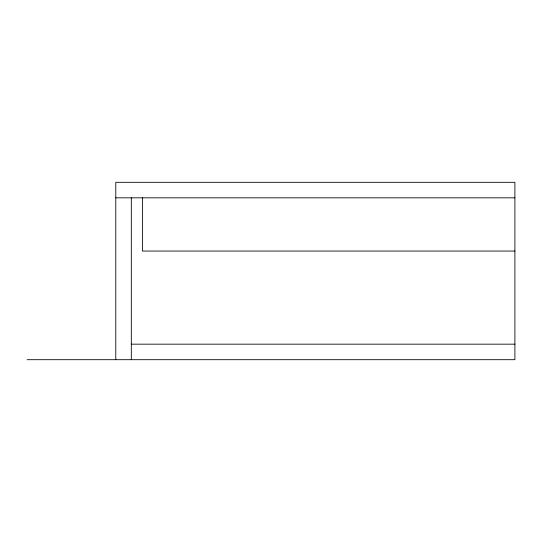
<?xml version="1.0" encoding="UTF-8"?>
<svg xmlns="http://www.w3.org/2000/svg" width="542" height="542" viewBox="0 0 542 542"><rect width="100%" height="100%" fill="white"/><g stroke="black" fill="none" stroke-linecap="round" stroke-linejoin="round"><path stroke-width="0.81" d="M115.792 197.83L514.9 197.83M514.9 251.048L142.397 251.048L142.397 197.83M131.313 344.17L514.9 344.17M27.1 359.692L514.9 359.692L514.9 182.308L115.792 182.308L115.792 359.692M131.313 197.83L131.313 359.692"/></g></svg>
